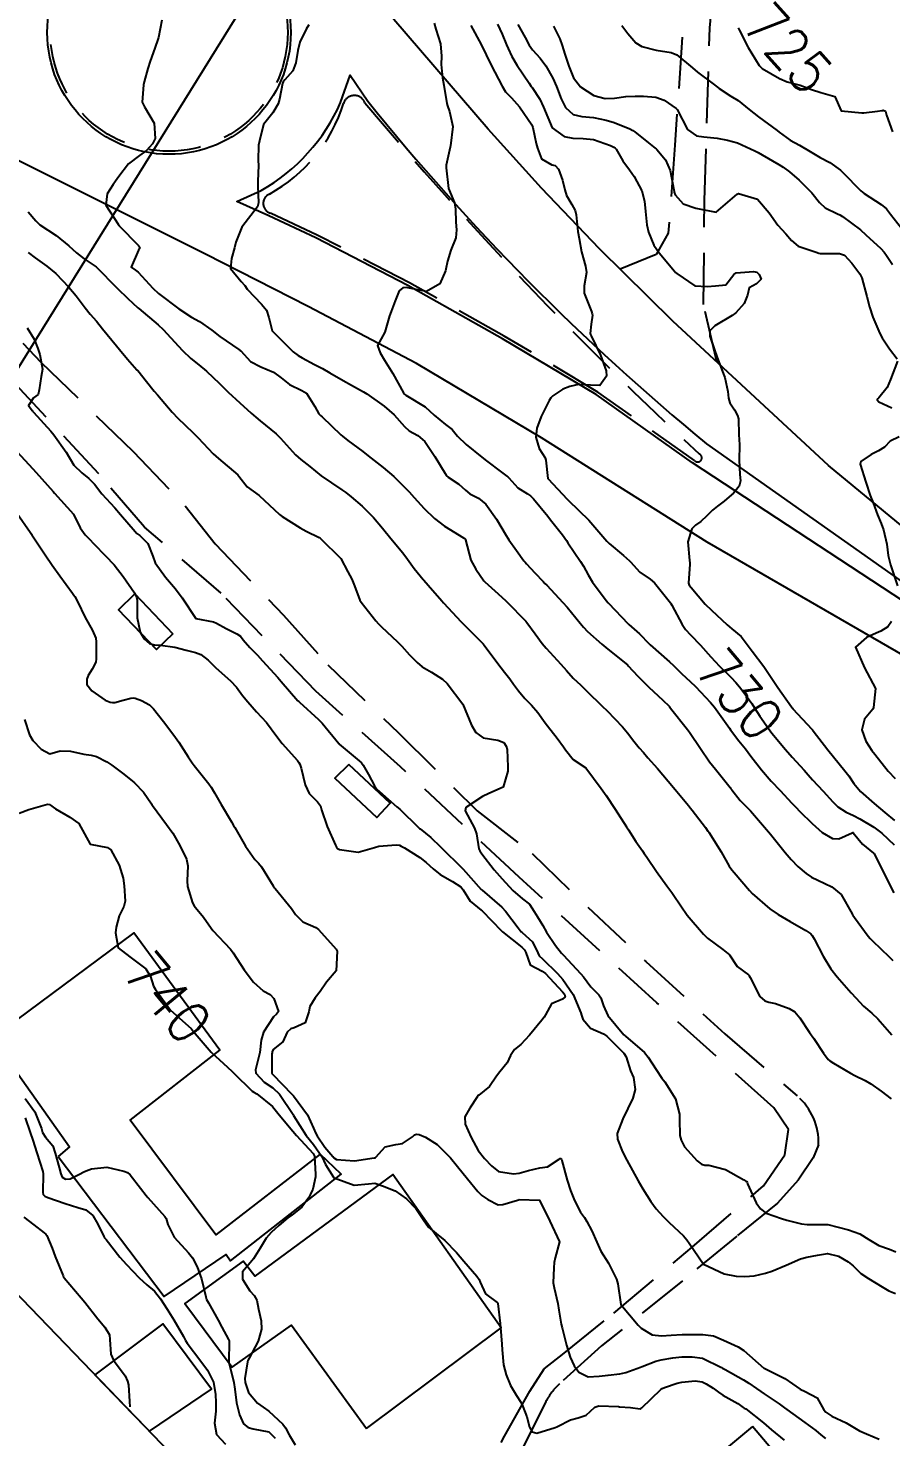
# Model space of a CAD drawing. Header units: metres. Extents: x 298520 to 308411, y 7433745 to 7450750.
# Drawn here: x 299034.4 to 299118.1, y 7449397.6 to 7449534.2 of the extents above; entities that cross this region are included whole.
import ezdxf
from ezdxf.enums import TextEntityAlignment as Align

# ---------------------------------------------------------------- set-up
doc = ezdxf.new("R2010")
doc.units = ezdxf.units.M
doc.header["$LTSCALE"] = 10
doc.linetypes.add('CONTINUO', pattern=[0])
doc.linetypes.add('DASHED', pattern=[0.75, 0.5, -0.25])
for name, color, linetype in [('Area', 45, 'Continuous'), ('Canteiro', 45, 'DASHED'), ('Cotas', 45, 'Continuous'), ('Curvas de Nivel 1m', 11, 'Continuous'), ('Curvas de Nivel 5m', 15, 'Continuous'), ('Edificações', 30, 'Continuous'), ('TEXTO', 45, 'Continuous'), ('Vias Primárias', 230, 'Continuous'), ('Vias Secundárias', 230, 'DASHED')]:
    doc.layers.add(name, color=color, linetype=linetype)
doc.styles.add('Style-STANDARD', font='STANDARD.shx')

msp = doc.modelspace()

# ---------------------------------------------------------------- linework, layer by layer
at = {"layer": 'Area'}
msp.add_polyline3d([(299054.96, 7449388.99, 742), (299024.43, 7449420.67, 748.3)], dxfattribs=at)
at = {"layer": 'Canteiro'}
msp.add_lwpolyline([(299099.02, 7449492.29), (299089.63, 7449498.93), (299080.55, 7449504.36), (299071.36, 7449509.53), (299062.41, 7449514.15), (299057.85, 7449516.28, -0.69557), (299057.78, 7449518.13, 0.194812), (299064.97, 7449526.91, -0.707116), (299067.05, 7449526.98, 0.032096), (299099.49, 7449492.91, -1.256364), (299099.02, 7449492.29, -1.790887)], format="xyb", dxfattribs=at)
msp.add_circle((299048.04, 7449533.79), 11.51, dxfattribs=at)
at = {"layer": 'Curvas de Nivel 1m', "flags": 128}
for points, elevation in [([(299047.34, 7449535), (299047.01, 7449533.31), (299046.92, 7449533), (299046.5, 7449531.81), (299046.2, 7449531.01), (299045.98, 7449530.31), (299045.63, 7449529.02), (299045.57, 7449528.71), (299045.42, 7449527.02), (299045.67, 7449526.59), (299046.59, 7449525.01), (299046.7, 7449523.51), (299046.45, 7449523.01), (299045.85, 7449522.34), (299045.18, 7449521.86), (299044.11, 7449521.04), (299043.16, 7449519.82), (299042.85, 7449519.36), (299042.63, 7449519.06), (299042.05, 7449518.15), (299041.91, 7449517.06), (299043.1, 7449515.19), (299043.16, 7449515.1), (299043.2, 7449515.05), (299045.07, 7449513.13), (299045.16, 7449513.02), (299045.2, 7449512.89), (299045.07, 7449512.68), (299044.38, 7449511.03), (299044.78, 7449510.75), (299045.05, 7449510.56), (299046.46, 7449509.01), (299047.03, 7449508.49), (299049, 7449506.98), (299050.23, 7449506.2), (299050.99, 7449505.77), (299052.19, 7449504.94), (299052.97, 7449504.31), (299054.81, 7449503.05), (299054.95, 7449502.96), (299055.01, 7449502.91), (299055.95, 7449501.9), (299056.94, 7449501.38), (299058.17, 7449500.87), (299058.93, 7449500.3), (299059.72, 7449499.65), (299060.92, 7449499.08), (299061.37, 7449498.83), (299062.17, 7449497.54), (299062.58, 7449496.81), (299062.73, 7449496.66), (299062.88, 7449496.53), (299064.7, 7449494.79), (299064.86, 7449494.65), (299065.4, 7449494.24), (299066.84, 7449493.16), (299067.37, 7449492.75), (299068.82, 7449491.61), (299069.84, 7449490.73), (299070.8, 7449489.81), (299071.34, 7449489.25), (299071.82, 7449488.7), (299072.78, 7449487.65), (299073.79, 7449486.68), (299074.76, 7449485.92), (299076.61, 7449484.79), (299076.74, 7449484.71), (299076.77, 7449484.68), (299076.79, 7449484.65), (299076.8, 7449484.59), (299077.33, 7449482.64), (299077.81, 7449481.74), (299078.59, 7449480.62), (299078.64, 7449480.57), (299078.69, 7449480.51), (299079.64, 7449479.66), (299080.67, 7449478.71), (299080.73, 7449478.66), (299080.8, 7449478.6), (299082.64, 7449476.7), (299082.75, 7449476.57), (299083.55, 7449475.47), (299084.22, 7449474.55), (299084.62, 7449474.1), (299086.06, 7449472.54), (299086.59, 7449471.93), (299087.25, 7449471.19), (299087.98, 7449470.51), (299088.28, 7449470.22), (299088.57, 7449469.92), (299090.06, 7449468.48), (299090.55, 7449468), (299092.03, 7449466.46), (299092.52, 7449465.89), (299093.14, 7449465.08), (299093.66, 7449464.44), (299094.05, 7449463.99), (299094.49, 7449463.47), (299095.41, 7449462.42), (299096.46, 7449461.19), (299097.13, 7449460.4), (299098.44, 7449458.84), (299098.63, 7449458.59), (299098.78, 7449458.38), (299100.07, 7449456.7), (299100.32, 7449456.36), (299100.35, 7449456.31), (299100.4, 7449456.24), (299101.6, 7449454.35), (299102.37, 7449452.95), (299102.62, 7449452.59), (299102.85, 7449452.33), (299104.34, 7449450.6), (299104.62, 7449450.31), (299106.32, 7449448.83), (299107.12, 7449448.28), (299108.3, 7449447.59), (299109.82, 7449446.71), (299110.29, 7449446.4), (299110.43, 7449446.24), (299110.62, 7449445.9), (299111.49, 7449444.23), (299112.25, 7449443), (299112.86, 7449442.21), (299114.22, 7449440.66), (299114.65, 7449440.19), (299115.41, 7449439.39), (299116.2, 7449438.69), (299116.79, 7449438.16), (299118.17, 7449436.61)], 733), ([(299061.61, 7449534.54), (299061.33, 7449534.12), (299060.74, 7449532.84), (299060.52, 7449532.06), (299060.33, 7449530.84), (299060.06, 7449530.07), (299059.27, 7449529.21), (299059.11, 7449529.02), (299059.05, 7449528.86), (299058.77, 7449527.34), (299058.62, 7449526.87), (299058.11, 7449525.99), (299057.22, 7449524.88), (299056.81, 7449523.27), (299056.71, 7449522.88), (299056.69, 7449521.37), (299056.71, 7449520.88), (299056.66, 7449519.38), (299056.65, 7449518.88), (299056.73, 7449517.28), (299056.61, 7449516.89), (299055.1, 7449514.91), (299054.53, 7449513.47), (299054.39, 7449512.92), (299054.1, 7449511.89), (299053.99, 7449510.92), (299055.04, 7449509.66), (299055.39, 7449509.25), (299055.63, 7449508.9), (299057.01, 7449507.44), (299057.5, 7449506.88), (299057.72, 7449506.15), (299058.05, 7449504.87), (299058.97, 7449503.91), (299060.08, 7449502.84), (299060.58, 7449502.46), (299060.95, 7449502.24), (299062.15, 7449501.61), (299062.94, 7449501.2), (299063.64, 7449500.8), (299064.93, 7449500.06), (299065.74, 7449499.6), (299066.91, 7449498.96), (299067.24, 7449498.76), (299068.9, 7449497.57), (299069.88, 7449496.73), (299070.87, 7449495.57), (299071.33, 7449495.17), (299072.17, 7449494.7), (299072.85, 7449494.13), (299073.83, 7449492.68), (299074.82, 7449491.02), (299074.95, 7449490.81), (299075.12, 7449490.67), (299076.15, 7449489.99), (299076.8, 7449489.42), (299077.23, 7449489.07), (299078.06, 7449488.63), (299078.78, 7449488.05), (299079.81, 7449486.61), (299080.75, 7449485.01), (299080.9, 7449484.76), (299081.01, 7449484.6), (299081.75, 7449483.56), (299082.47, 7449482.57), (299082.58, 7449482.44), (299082.71, 7449482.28), (299083.52, 7449481.38), (299084.32, 7449480.55), (299084.51, 7449480.37), (299084.69, 7449480.19), (299086.25, 7449478.53), (299086.67, 7449478.06), (299087.92, 7449476.51), (299088.25, 7449476.12), (299088.64, 7449475.72), (299090.03, 7449474.49), (299090.62, 7449473.99), (299092.52, 7449472.46), (299092.59, 7449472.39), (299093.5, 7449471.37), (299094.45, 7449470.43), (299094.51, 7449470.37), (299094.57, 7449470.31), (299095.93, 7449469.04), (299096.55, 7449468.46), (299096.58, 7449468.43), (299096.59, 7449468.41), (299096.83, 7449468.12), (299098.21, 7449466.38), (299098.34, 7449466.2), (299098.52, 7449465.96), (299099.59, 7449464.37), (299100.48, 7449463.08), (299101.04, 7449462.35), (299102.46, 7449460.57), (299102.55, 7449460.44), (299102.63, 7449460.34), (299103.44, 7449459.32), (299104.43, 7449458.31), (299106.2, 7449456.29), (299106.4, 7449456.04), (299107.8, 7449454.28), (299108.38, 7449453.6), (299109.04, 7449452.93), (299109.83, 7449452.25), (299110.36, 7449451.9), (299110.99, 7449451.6), (299112.34, 7449450.96), (299113.23, 7449450.21), (299114.31, 7449448.34), (299114.35, 7449448.24), (299114.37, 7449448.2), (299114.54, 7449447.96), (299115.85, 7449446.18), (299116.05, 7449445.94), (299116.28, 7449445.7), (299117.9, 7449444.15), (299118.26, 7449443.81)], 732), ([(299073.76, 7449534.69), (299073.91, 7449534.1), (299074.37, 7449532.68), (299074.47, 7449531.51), (299074.44, 7449530.68), (299074.57, 7449529.38), (299074.71, 7449528.68), (299075, 7449526.92), (299075.05, 7449526.67), (299075.24, 7449526.14), (299075.56, 7449524.66), (299075.33, 7449522.81), (299075.3, 7449522.67), (299075.19, 7449522.09), (299074.92, 7449520.92), (299074.91, 7449520.67), (299075.14, 7449518.67), (299075.74, 7449517.28), (299075.83, 7449516.66), (299075.85, 7449515.4), (299075.92, 7449514.66), (299075.86, 7449513.89), (299075.38, 7449512.67), (299075.06, 7449511.63), (299074.89, 7449510.83), (299074.86, 7449510.67), (299074.31, 7449509.41), (299073.02, 7449508.69), (299071.03, 7449509.05), (299070.72, 7449509.04), (299070.35, 7449508.73), (299069.99, 7449507.76), (299069.59, 7449506.73), (299069.42, 7449506.32), (299068.98, 7449504.74), (299068.26, 7449503.45), (299068.52, 7449502.74), (299068.95, 7449502.02), (299069.74, 7449500.73), (299070.78, 7449498.85), (299070.88, 7449498.72), (299070.91, 7449498.69), (299071, 7449498.64), (299072.89, 7449497.48), (299073.77, 7449496.68), (299074.87, 7449495.78), (299075.49, 7449495.28), (299076.01, 7449494.65), (299076.85, 7449493.84), (299078.39, 7449492.62), (299078.83, 7449492.27), (299080.28, 7449491.15), (299080.81, 7449490.76), (299080.9, 7449490.69), (299080.99, 7449490.6), (299081.87, 7449489.65), (299082.8, 7449489.05), (299083.09, 7449488.86), (299083.38, 7449488.56), (299084.77, 7449486.88), (299085.04, 7449486.55), (299086.2, 7449485.08), (299086.59, 7449484.53), (299086.74, 7449484.31), (299087.94, 7449482.51), (299088.25, 7449482.05), (299088.7, 7449481.21), (299089.12, 7449480.5), (299090.45, 7449478.71), (299090.63, 7449478.48), (299090.67, 7449478.44), (299092.57, 7449476.46), (299092.64, 7449476.39), (299093.67, 7449475.48), (299094.62, 7449474.51), (299094.71, 7449474.43), (299096.6, 7449472.78), (299096.99, 7449472.4), (299097.78, 7449471.59), (299098.58, 7449470.86), (299099.1, 7449470.37), (299100.56, 7449468.83), (299100.94, 7449468.36), (299102.09, 7449466.78), (299102.4, 7449466.34), (299102.52, 7449466.16), (299103.3, 7449465.11), (299103.96, 7449464.32), (299104.49, 7449463.63), (299105.52, 7449462.3), (299106.46, 7449461.21), (299107.32, 7449460.28), (299108.44, 7449459.07), (299108.83, 7449458.66), (299109.22, 7449458.26), (299110.42, 7449457.09), (299111.39, 7449456.23), (299112.4, 7449455.65), (299113.01, 7449455.6), (299114.32, 7449456.2), (299114.38, 7449456.22), (299114.4, 7449456.22), (299114.42, 7449456.2), (299115.3, 7449455.09), (299116.38, 7449454.22), (299116.43, 7449454.17), (299116.51, 7449454.04), (299117.45, 7449452.16), (299118.34, 7449450.36)], 731), ([(299079.9, 7449534.61), (299080.35, 7449533.63), (299080.79, 7449532.6), (299080.95, 7449532.24), (299081.3, 7449531.46), (299081.8, 7449530.58), (299082.97, 7449528.87), (299083.18, 7449528.57), (299083.26, 7449528.46), (299084.01, 7449527.32), (299084.38, 7449526.56), (299085.21, 7449524.55), (299086.38, 7449523.71), (299087.2, 7449523.56), (299088.2, 7449523.52), (299089.2, 7449523.4), (299090.85, 7449522.83), (299091.19, 7449522.66), (299091.31, 7449522.59), (299091.41, 7449522.48), (299092.07, 7449521.35), (299092.71, 7449520.46), (299093.16, 7449519.84), (299093.9, 7449518.44), (299094.15, 7449517.42), (299094.25, 7449516.44), (299094.39, 7449515.15), (299094.54, 7449514.44), (299095.08, 7449513.16), (299095.57, 7449512.43), (299097.06, 7449510.65), (299097.17, 7449510.52), (299097.29, 7449510.41), (299099.04, 7449509.21), (299100.25, 7449509.15), (299101.04, 7449509.22), (299102.06, 7449509.32), (299102.84, 7449510.33), (299103.05, 7449510.5), (299104.75, 7449510.62), (299105.06, 7449510.54), (299105.27, 7449510.31), (299105.47, 7449509.88), (299105.04, 7449509.41), (299104.33, 7449509.02), (299104.15, 7449508.32), (299103.82, 7449507.52), (299103.01, 7449506.6), (299102.67, 7449506.34), (299100.99, 7449505.34), (299100.49, 7449504.86), (299100.51, 7449504.36), (299100.96, 7449503.03), (299101.19, 7449502.36), (299101.68, 7449501.09), (299101.97, 7449500.34), (299102.26, 7449498.99), (299102.31, 7449498.34), (299102.44, 7449497.87), (299102.89, 7449497.2), (299103.2, 7449496.65), (299103.28, 7449496.33), (299103.31, 7449494.77), (299103.34, 7449494.33), (299103.38, 7449493.81), (299103.34, 7449492.33), (299103.4, 7449490.92), (299103.46, 7449490.33), (299103.33, 7449489.8), (299102.79, 7449489.13), (299102.38, 7449488.75), (299101.89, 7449488.35), (299101.26, 7449487.87), (299100.77, 7449487.48), (299100.21, 7449486.92), (299099.64, 7449486.37), (299099.12, 7449486.02), (299098.76, 7449485.65), (299098.36, 7449484.39), (299098.52, 7449482.58), (299098.57, 7449482.38), (299098.57, 7449482.24), (299098.44, 7449480.38), (299098.51, 7449480.2), (299098.69, 7449479.96), (299100.05, 7449478.37), (299100.66, 7449477.77), (299102.19, 7449476.34), (299102.64, 7449475.98), (299103.54, 7449475.23), (299104.23, 7449474.32), (299104.62, 7449473.8), (299105.75, 7449472.3), (299106.58, 7449471.06), (299107.11, 7449470.28), (299108.43, 7449468.4), (299108.52, 7449468.27), (299108.55, 7449468.22), (299110.38, 7449466.24), (299110.45, 7449466.16), (299110.52, 7449466.07), (299111.94, 7449464.23), (299112.49, 7449463.54), (299113.6, 7449462.2), (299113.98, 7449461.71), (299114.46, 7449460.98), (299115.12, 7449460.18), (299116.44, 7449459.03), (299117.49, 7449458.16), (299118.42, 7449457.38)], 729), ([(299081.89, 7449534.58), (299082.58, 7449533.32), (299082.98, 7449532.57), (299083.31, 7449532.11), (299084.04, 7449531.3), (299084.59, 7449530.56), (299085.28, 7449529.36), (299085.63, 7449528.54), (299086.07, 7449527.36), (299086.5, 7449526.53), (299087.23, 7449525.85), (299088.08, 7449525.66), (299089.23, 7449525.55), (299090.43, 7449525.29), (299091.22, 7449525.05), (299092.73, 7449524.46), (299093.04, 7449524.28), (299093.21, 7449524.16), (299094.55, 7449523.08), (299095.19, 7449522.58), (299095.28, 7449522.51), (299095.36, 7449522.43), (299096.2, 7449521.44), (299096.65, 7449520.41), (299097.02, 7449518.53), (299097.03, 7449518.4), (299097.05, 7449518.31), (299097.14, 7449518.06), (299097.91, 7449517.18), (299099.13, 7449516.76), (299101.12, 7449516.36), (299103.14, 7449518.13), (299103.28, 7449518.19), (299105.14, 7449517.62), (299106.24, 7449516.3), (299107.11, 7449515.11), (299107.86, 7449514.28), (299108.43, 7449513.62), (299109.08, 7449513.06), (299110.83, 7449512.49), (299111.07, 7449512.4), (299111.21, 7449512.37), (299113.07, 7449512.35), (299113.55, 7449512.21), (299114.27, 7449511.41), (299115.05, 7449510.38), (299115.16, 7449510.19), (299115.24, 7449510), (299115.73, 7449508.18), (299115.99, 7449507.2), (299116.31, 7449506.18), (299116.98, 7449504.61), (299117.22, 7449504.17), (299117.94, 7449503.13), (299118.68, 7449502.14)], 728), ([(299085.33, 7449534.39), (299085.96, 7449533.18), (299086.18, 7449532.54), (299086.45, 7449531.68), (299086.83, 7449530.53), (299087.28, 7449529.4), (299087.96, 7449528.51), (299089.25, 7449527.69), (299090.35, 7449527.39), (299091.25, 7449527.41), (299092.36, 7449527.57), (299093.25, 7449527.63), (299094.07, 7449527.63), (299095.25, 7449527.53), (299096.06, 7449527.23), (299097.24, 7449526.43), (299097.27, 7449526.4), (299097.32, 7449526.32), (299098.32, 7449524.39), (299099.21, 7449523.78), (299099.92, 7449523.66), (299101.2, 7449523.53), (299102.22, 7449523.36), (299103.2, 7449523.09), (299104.88, 7449522.31), (299105.19, 7449522.14), (299105.57, 7449521.92), (299107.18, 7449521), (299107.62, 7449520.73), (299108.24, 7449520.27), (299109.16, 7449519.48), (299110.39, 7449518.25), (299111.13, 7449517.3), (299111.68, 7449516.78), (299112.87, 7449516.21), (299113.12, 7449516.11), (299113.37, 7449515.96), (299115.1, 7449514.65), (299115.64, 7449514.18), (299117.08, 7449512.84), (299117.4, 7449512.49), (299117.65, 7449512.16), (299118.21, 7449511.29)], 727), ([(299091.96, 7449534.47), (299092.55, 7449533.69), (299093.32, 7449532.79), (299093.9, 7449532.44), (299095.31, 7449532.09), (299096.75, 7449531.85), (299097.31, 7449531.62), (299098.81, 7449530.38), (299099.29, 7449529.96), (299100.81, 7449528.82), (299101.26, 7449528.48), (299101.42, 7449528.36), (299102.55, 7449527.63), (299103.25, 7449527.19), (299104.33, 7449526.32), (299105.23, 7449525.6), (299107.03, 7449524.29), (299107.21, 7449524.14), (299108.29, 7449523.36), (299109.2, 7449522.87), (299110.24, 7449522.25), (299111.19, 7449521.68), (299112.14, 7449521.19), (299113.18, 7449520.44), (299113.4, 7449520.21), (299115.15, 7449518.44), (299115.46, 7449518.19), (299117.13, 7449517.11), (299117.64, 7449516.68), (299118.03, 7449516.16), (299119.1, 7449514.82)], 726), ([(299034.36, 7449516.39), (299035.11, 7449515.54), (299035.5, 7449515.14), (299037.09, 7449514.11), (299038.33, 7449513.11), (299039.07, 7449512.44), (299039.82, 7449511.85), (299040.96, 7449511.07), (299041.01, 7449511.03), (299041.05, 7449510.99), (299042.95, 7449509.05), (299043.03, 7449508.98), (299044.05, 7449508), (299045, 7449507.1), (299045.1, 7449507.02), (299046.99, 7449505.43), (299047.46, 7449505), (299048.96, 7449503.39), (299049.34, 7449502.97), (299050.16, 7449502.18), (299050.94, 7449501.56), (299051.68, 7449500.94), (299052.92, 7449499.75), (299053.78, 7449498.92), (299054.9, 7449497.88), (299056, 7449496.89), (299056.47, 7449496.48), (299056.88, 7449496.14), (299058.44, 7449494.86), (299058.86, 7449494.44), (299060.3, 7449492.85), (299060.83, 7449492.4), (299061.69, 7449491.7), (299062.81, 7449490.81), (299064.8, 7449489.44), (299065.19, 7449489.18), (299065.71, 7449488.78), (299066.78, 7449487.86), (299067.89, 7449486.75), (299068.75, 7449485.74), (299069.57, 7449484.73), (299070.72, 7449483.34), (299071.18, 7449482.71), (299071.82, 7449481.82), (299072.69, 7449480.76), (299072.76, 7449480.69), (299073.19, 7449480.19), (299074.5, 7449478.67), (299074.67, 7449478.48), (299076.39, 7449476.65), (299076.64, 7449476.38), (299077.5, 7449475.5), (299078.41, 7449474.62), (299078.52, 7449474.52), (299078.62, 7449474.38), (299079.94, 7449472.61), (299080.58, 7449471.77), (299081.1, 7449471.11), (299081.46, 7449470.59), (299081.93, 7449469.95), (299082.56, 7449469.22), (299082.88, 7449468.9), (299083.21, 7449468.57), (299083.83, 7449467.85), (299084.53, 7449466.86), (299084.75, 7449466.55), (299085.69, 7449465.35), (299086.32, 7449464.53), (299086.5, 7449464.24), (299087.25, 7449463.28), (299088.48, 7449462.5), (299089.96, 7449460.48), (299090.45, 7449459.81), (299091.33, 7449458.47), (299092.41, 7449456.78), (299092.61, 7449456.46), (299093.31, 7449455.36), (299093.96, 7449454.44), (299094.13, 7449454.18), (299094.38, 7449453.81), (299095.33, 7449452.42), (299096.34, 7449451.04), (299096.81, 7449450.41), (299097.81, 7449448.9), (299098.17, 7449448.39), (299098.31, 7449448.21), (299099.87, 7449446.37), (299100.07, 7449446.15), (299100.28, 7449445.96), (299101.75, 7449444.87), (299102.26, 7449444.47), (299102.34, 7449444.41), (299102.4, 7449444.34), (299103.16, 7449443.23), (299104.24, 7449442.4), (299104.29, 7449442.36), (299104.32, 7449442.32), (299104.41, 7449442.15), (299105.36, 7449440.3), (299105.82, 7449439.9), (299106.21, 7449439.78), (299106.86, 7449439.63), (299108.2, 7449439.16), (299108.75, 7449438.82), (299109.23, 7449438.25), (299110.17, 7449436.83), (299110.59, 7449436.24), (299111.54, 7449434.83), (299111.99, 7449434.22), (299112.14, 7449434.08), (299112.51, 7449433.85), (299114.13, 7449432.88), (299114.58, 7449432.64), (299115.56, 7449432.18), (299116.12, 7449431.86), (299117.12, 7449431.14), (299118.1, 7449430.39)], 734), ([(299034.28, 7449505.15), (299034.97, 7449504.06), (299035.3, 7449503.14), (299035.51, 7449502.58), (299035.77, 7449501.13), (299035.64, 7449500.42), (299035.45, 7449499.13), (299035.36, 7449498.68), (299034.9, 7449498.35), (299034.42, 7449497.62), (299034.76, 7449497.14), (299034.81, 7449497.07), (299034.88, 7449496.97), (299036.56, 7449495.12), (299036.86, 7449494.77), (299038.05, 7449493.11), (299038.82, 7449491.85), (299039.57, 7449491.09), (299040.27, 7449490.54), (299040.8, 7449489.99), (299041.53, 7449489.06), (299042.77, 7449487.69), (299043.33, 7449487.04), (299044.75, 7449485.41), (299044.93, 7449485.21), (299045.2, 7449485.02), (299045.97, 7449484.25), (299046.47, 7449483), (299046.71, 7449482.35), (299047.71, 7449480.99), (299048.68, 7449479.83), (299049.33, 7449478.97), (299050.64, 7449476.96), (299052.35, 7449476.64), (299052.64, 7449476.53), (299053.57, 7449475.99), (299054.63, 7449475.47), (299054.97, 7449475.25), (299055.24, 7449474.9), (299055.89, 7449474.17), (299056.61, 7449473.42), (299057.11, 7449472.87), (299058.58, 7449471.26), (299058.93, 7449470.86), (299060.55, 7449468.99), (299060.63, 7449468.91), (299060.7, 7449468.84), (299062.53, 7449467.17), (299062.88, 7449466.81), (299064.5, 7449464.85), (299064.56, 7449464.79), (299066.49, 7449463.18), (299066.7, 7449462.98), (299066.86, 7449462.76), (299067.38, 7449461.84), (299067.97, 7449460.75), (299068.17, 7449460.46), (299068.45, 7449460.19), (299070.15, 7449458.72), (299070.43, 7449458.47), (299072.25, 7449456.69), (299072.33, 7449456.62), (299072.4, 7449456.58), (299073.45, 7449455.74), (299074.38, 7449454.83), (299074.53, 7449454.67), (299076.37, 7449452.86), (299076.47, 7449452.75), (299076.56, 7449452.65), (299078.33, 7449450.7), (299078.42, 7449450.62), (299080.32, 7449448.98), (299080.67, 7449448.6), (299081.9, 7449446.97), (299082.21, 7449446.58), (299082.28, 7449446.52), (299083.31, 7449445.6), (299083.82, 7449444.56), (299083.96, 7449444.26), (299084.26, 7449443.98), (299085.72, 7449442.54), (299086.23, 7449441.96), (299087.24, 7449440.52), (299087.99, 7449438.72), (299088.04, 7449438.51), (299088.19, 7449438.12), (299088.94, 7449437.25), (299090.18, 7449436.7), (299090.51, 7449436.48), (299092.15, 7449434.81), (299092.37, 7449434.46), (299092.8, 7449433.12), (299093.09, 7449432.45), (299093.25, 7449431.3), (299093.02, 7449430.45), (299092.07, 7449428.46), (299091.51, 7449427.02), (299091.54, 7449426.47), (299092.03, 7449425.25), (299092.46, 7449424.46), (299093.01, 7449423.45), (299093.56, 7449422.44), (299093.99, 7449421.68), (299094.79, 7449420.43), (299095.29, 7449419.74), (299095.96, 7449418.97), (299096.54, 7449418.4), (299097.94, 7449417.1), (299098.27, 7449416.72), (299098.51, 7449416.38), (299099.9, 7449414.36), (299101.89, 7449413.41), (299103.04, 7449413.18), (299103.89, 7449413.15), (299104.81, 7449413.23), (299105.89, 7449413.49), (299106.5, 7449413.69), (299107.9, 7449414.27), (299109.29, 7449414.87), (299109.91, 7449415.05), (299110.93, 7449415.22), (299111.92, 7449415.4), (299112.99, 7449415.14), (299113.91, 7449414.59), (299114.41, 7449414.19), (299115.15, 7449413.44), (299115.89, 7449412.96), (299117.23, 7449412.16), (299117.88, 7449411.78), (299118.51, 7449411.5)], 736), ([(299118.72, 7449501.91), (299118.04, 7449500.15), (299117.7, 7449499.37), (299116.91, 7449498.38), (299116.79, 7449498.28), (299116.73, 7449498.17), (299116.9, 7449497.97), (299118.14, 7449497.4)], 728), ([(299118.87, 7449494.59), (299118, 7449494.15), (299117.44, 7449493.58), (299116.85, 7449493.24), (299116.16, 7449492.86), (299115.16, 7449492.19), (299115.08, 7449491.94), (299115.63, 7449490.18), (299116.06, 7449488.91), (299116.33, 7449488.17), (299116.77, 7449487.01), (299117.12, 7449486.17), (299117.34, 7449485.58), (299117.67, 7449484.16), (299117.81, 7449483.07), (299118.03, 7449482.16), (299118.69, 7449480.15)], 728), ([(299033.27, 7449493.16), (299034.82, 7449491.49), (299035.14, 7449491.14), (299036.79, 7449489.28), (299036.94, 7449489.12), (299038.76, 7449487.1), (299039.43, 7449485.77), (299039.92, 7449485.08), (299040.31, 7449484.65), (299040.73, 7449484.21), (299041.88, 7449483.06), (299042.71, 7449482.16), (299043.59, 7449481.04), (299044.68, 7449479.46), (299044.82, 7449479.18), (299044.88, 7449479.03), (299044.94, 7449478.75), (299044.96, 7449477.03), (299045.25, 7449475.64), (299045.64, 7449475.01), (299046.16, 7449474.55), (299046.62, 7449474.41), (299047.22, 7449474.39), (299048.61, 7449474.18), (299049.7, 7449473.89), (299050.61, 7449473.67), (299051.14, 7449473.49), (299051.83, 7449472.94), (299052.59, 7449472.19), (299053.99, 7449470.92), (299054.57, 7449470.3), (299055.17, 7449469.51), (299055.67, 7449468.89), (299056.54, 7449467.93), (299057.48, 7449466.87), (299058.51, 7449465.52), (299059.03, 7449464.85), (299060.49, 7449463.19), (299060.64, 7449462.99), (299060.73, 7449462.84), (299060.87, 7449462.45), (299061.24, 7449460.83), (299061.63, 7449460), (299062.44, 7449459.19), (299062.72, 7449458.81), (299062.84, 7449458.4), (299063.37, 7449456.8), (299064.18, 7449455), (299064.28, 7449454.79), (299064.38, 7449454.67), (299064.59, 7449454.58), (299066.38, 7449454.32), (299067.96, 7449454.75), (299068.38, 7449454.88), (299070.08, 7449455.03), (299070.39, 7449454.98), (299070.56, 7449454.9), (299070.87, 7449454.72), (299072.37, 7449453.78), (299072.98, 7449453.3), (299073.65, 7449452.68), (299074.35, 7449452.14), (299075.54, 7449451.46), (299076.34, 7449450.94), (299076.58, 7449450.65), (299077.25, 7449449.56), (299078.31, 7449448.69), (299078.4, 7449448.62), (299080.29, 7449446.68), (299080.39, 7449446.6), (299082.27, 7449445.1), (299082.53, 7449444.84), (299082.64, 7449444.57), (299083.08, 7449443.39), (299084.25, 7449442.76), (299084.56, 7449442.55), (299086.22, 7449440.78), (299086.4, 7449440.53), (299086.46, 7449440.28), (299086.21, 7449440.07), (299085.13, 7449439.61), (299084.56, 7449438.55), (299084.44, 7449438.3), (299084.19, 7449438.03), (299083, 7449436.57), (299082.16, 7449435.67), (299081.55, 7449435.18), (299081.18, 7449434.59), (299080.85, 7449433.88), (299080.13, 7449433.02), (299079.82, 7449432.6), (299079.12, 7449431.6), (299078.09, 7449430.76), (299078.02, 7449430.71), (299077.96, 7449430.63), (299077.23, 7449429.49), (299076.73, 7449428.64), (299076.76, 7449427.95), (299077.35, 7449426.64), (299078.03, 7449425.37), (299078.63, 7449424.62), (299079.31, 7449423.91), (299080.01, 7449423.34), (299081.47, 7449423.12), (299082.01, 7449423.18), (299082.9, 7449423.45), (299084.01, 7449423.71), (299084.75, 7449423.81), (299085.87, 7449424.53), (299085.96, 7449424.6), (299086.02, 7449424.6), (299086.1, 7449424.53), (299086.14, 7449424.41), (299086.67, 7449422.52), (299087, 7449421.51), (299087.38, 7449420.52), (299087.96, 7449419.41), (299088.33, 7449418.87), (299088.56, 7449418.5), (299089.05, 7449417.6), (299089.54, 7449416.49), (299089.92, 7449415.63), (299090.66, 7449414.47), (299091.45, 7449412.9), (299091.58, 7449412.46), (299091.86, 7449410.46), (299093.54, 7449408.44), (299093.83, 7449408.16), (299094.92, 7449407.52), (299095.82, 7449407.41), (299096.74, 7449407.49), (299097.82, 7449407.55), (299098.98, 7449407.53), (299099.82, 7449407.55), (299100.87, 7449407.41), (299101.82, 7449406.98), (299103.25, 7449406.33), (299103.81, 7449405.99), (299105.75, 7449404.29), (299105.77, 7449404.28), (299105.84, 7449404.23), (299107.77, 7449403.28), (299109.27, 7449402.25), (299109.76, 7449402), (299110.91, 7449401.39), (299111.55, 7449400.22), (299111.74, 7449400), (299112.33, 7449399.62), (299113.72, 7449398.96), (299115.02, 7449398.19), (299115.71, 7449397.9), (299116.94, 7449397.39)], 737), ([(299033.3, 7449487.16), (299034.56, 7449485.34), (299034.69, 7449485.15), (299034.74, 7449485.07), (299035.52, 7449483.93), (299036.03, 7449483.13), (299036.71, 7449482.13), (299037.46, 7449481.11), (299038.68, 7449479.42), (299038.81, 7449479.23), (299038.9, 7449479.1), (299039.15, 7449478.61), (299039.9, 7449477.08), (299040.16, 7449476.6), (299040.63, 7449475.82), (299040.94, 7449475.07), (299040.97, 7449474.71), (299040.98, 7449473.07), (299040.95, 7449472.72), (299040.59, 7449472.07), (299040.2, 7449471.45), (299040.06, 7449471.08), (299040.07, 7449470.58), (299040.56, 7449469.97), (299041.85, 7449469.06), (299042.33, 7449468.84), (299042.55, 7449468.81), (299042.78, 7449468.82), (299043.58, 7449469.04), (299044.33, 7449469.25), (299044.56, 7449469.27), (299044.77, 7449469.24), (299045.36, 7449469.02), (299046.13, 7449468.59), (299046.55, 7449468.22), (299047.52, 7449466.99), (299048.51, 7449465.67), (299049, 7449464.98), (299049.91, 7449463.55), (299050.3, 7449462.96), (299050.48, 7449462.71), (299051.89, 7449460.94), (299052.12, 7449460.61), (299052.44, 7449460.06), (299053.11, 7449458.92), (299054.09, 7449457.24), (299054.29, 7449456.91), (299054.41, 7449456.71), (299055.45, 7449454.9), (299056.37, 7449453.61), (299056.72, 7449453.24), (299057.02, 7449452.88), (299058.15, 7449451.04), (299058.27, 7449450.86), (299058.3, 7449450.82), (299058.33, 7449450.78), (299059.91, 7449448.84), (299060.31, 7449448.27), (299061.03, 7449447.56), (299062.29, 7449446.99), (299062.55, 7449446.81), (299064.26, 7449444.89), (299064.33, 7449444.79), (299064.34, 7449444.71), (299064.24, 7449442.79), (299063.3, 7449441.72), (299062.69, 7449440.81), (299062.21, 7449440.17), (299061.69, 7449439.33), (299061.59, 7449438.83), (299061.25, 7449437.76), (299060.18, 7449437.29), (299059.84, 7449437.18), (299059.5, 7449436.85), (299059.08, 7449435.93), (299058.15, 7449435.18), (299058.05, 7449434.95), (299058.04, 7449434.86), (299058.02, 7449434.74), (299058.02, 7449432.86), (299058.06, 7449432.8), (299058.12, 7449432.74), (299059.96, 7449430.84), (299060.1, 7449430.69), (299061.47, 7449428.83), (299062.06, 7449427.55), (299062.27, 7449427.03), (299062.42, 7449426.81), (299063.15, 7449425.69), (299063.92, 7449424.79), (299063.96, 7449424.73), (299064.02, 7449424.66), (299064.3, 7449424.5), (299066.02, 7449424.38), (299067.94, 7449424.66), (299068.02, 7449424.68), (299068.06, 7449424.7), (299068.1, 7449424.74), (299069.02, 7449425.75), (299070.04, 7449425.97), (299070.7, 7449426.06), (299071.65, 7449426.7), (299071.84, 7449426.91), (299072.06, 7449426.98), (299072.29, 7449426.93), (299072.93, 7449426.69), (299074.04, 7449425.97), (299075.33, 7449424.66), (299076.01, 7449423.83), (299076.98, 7449422.64), (299077.99, 7449421.39), (299078.38, 7449421.02), (299078.97, 7449420.62), (299079.98, 7449420.12), (299080.43, 7449420.15), (299081.84, 7449420.58), (299081.96, 7449420.6), (299081.98, 7449420.61), (299082.02, 7449420.62), (299083.97, 7449420.55), (299084.99, 7449418.54), (299085.93, 7449416.53), (299085.49, 7449414.96), (299085.41, 7449414.53), (299085.36, 7449414), (299085.3, 7449412.54), (299085.39, 7449412.05), (299085.75, 7449410.53), (299085.85, 7449409.89), (299086.09, 7449408.53), (299086.18, 7449408.18), (299086.6, 7449406.52), (299086.96, 7449405.35), (299087.35, 7449404.51), (299087.78, 7449403.89), (299088.7, 7449403.42), (299089.77, 7449403.49), (299090.65, 7449403.6), (299091.78, 7449403.72), (299092.36, 7449403.87), (299093.78, 7449404.37), (299093.93, 7449404.44), (299095.26, 7449404.95), (299095.79, 7449405.08), (299096.9, 7449405.29), (299097.8, 7449405.36), (299098.79, 7449405.39), (299099.8, 7449405.25), (299101.64, 7449404.34), (299101.72, 7449404.28), (299101.78, 7449404.25), (299101.98, 7449404.14), (299103.77, 7449403.15), (299104.29, 7449402.83), (299105.04, 7449402.3), (299105.46, 7449402), (299105.76, 7449401.8), (299107.21, 7449400.81), (299107.74, 7449400.43), (299107.97, 7449400.27), (299109.72, 7449399.02), (299110.77, 7449398.23), (299111.28, 7449397.8), (299111.71, 7449397.46)], 738), ([(299118.11, 7449476.69), (299117.77, 7449476.16), (299117.08, 7449475.73), (299116.64, 7449475.56), (299115.69, 7449475.12), (299114.62, 7449474.19), (299115.51, 7449472.18), (299116.57, 7449470.17), (299116.39, 7449468.33), (299116.3, 7449468.17), (299115.5, 7449467.21), (299115.23, 7449466.18), (299115.62, 7449465.07), (299116.21, 7449464.17), (299116.5, 7449463.8), (299117.81, 7449462.16), (299118.47, 7449461.44)], 728), ([(299034.03, 7449467.16), (299034.51, 7449465.7), (299034.83, 7449465.15), (299035.65, 7449464.29), (299036.49, 7449463.86), (299037.47, 7449464.14), (299038.49, 7449464.11), (299039.76, 7449463.82), (299040.49, 7449463.73), (299041.01, 7449463.59), (299042, 7449463.06), (299042.48, 7449462.76), (299043.54, 7449461.97), (299044.46, 7449461.23), (299044.7, 7449461.03), (299045.57, 7449460.14), (299046.33, 7449459), (299046.37, 7449458.94), (299046.43, 7449458.85), (299047.8, 7449456.99), (299048.4, 7449456.14), (299049.1, 7449454.97), (299049.72, 7449453.62), (299049.85, 7449452.97), (299049.79, 7449451.52), (299049.83, 7449450.97), (299050.32, 7449449.41), (299050.47, 7449449.11), (299050.61, 7449448.96), (299051.38, 7449448.02), (299052.14, 7449446.93), (299052.29, 7449446.73), (299053.99, 7449444.91), (299054.26, 7449444.56), (299055.33, 7449442.9), (299056.22, 7449441.69), (299057.16, 7449440.88), (299057.84, 7449440.5), (299058.21, 7449440.13), (299058.67, 7449438.86), (299058.46, 7449438.59), (299058.19, 7449438.35), (299057.19, 7449436.87), (299056.97, 7449436.07), (299056.84, 7449434.88), (299056.44, 7449433.2), (299056.46, 7449432.88), (299057.27, 7449432.02), (299058.11, 7449431.46), (299058.76, 7449430.85), (299060.07, 7449428.88), (299060.1, 7449428.84), (299060.13, 7449428.78), (299061.33, 7449426.83), (299062.04, 7449425.96), (299062.86, 7449424.81), (299063.22, 7449424.01), (299063.98, 7449422.79), (299063.99, 7449422.77), (299064, 7449422.76), (299064.06, 7449422.73), (299066, 7449422.03), (299067.4, 7449422.15), (299068, 7449422.22), (299068.76, 7449421.97), (299069.99, 7449421.48), (299071.08, 7449420.71), (299071.97, 7449419.77), (299072.69, 7449418.69), (299073.21, 7449417.94), (299073.94, 7449417.34), (299074.81, 7449416.66), (299075.92, 7449415.5), (299076.65, 7449414.64), (299077.89, 7449413.2), (299078.13, 7449412.87), (299078.22, 7449412.62), (299078.74, 7449411.48), (299079.86, 7449410.65), (299079.91, 7449410.6), (299079.93, 7449410.54), (299080.17, 7449408.6), (299080.2, 7449408.23), (299080.33, 7449406.59), (299080.36, 7449406.04), (299080.49, 7449404.59), (299080.74, 7449403.62), (299081.16, 7449402.59), (299081.75, 7449401.62), (299082.16, 7449400.99), (299082.35, 7449400.57), (299082.74, 7449399.56), (299083.01, 7449398.57), (299083.26, 7449398.11), (299083.71, 7449397.96), (299085.49, 7449398.53), (299085.66, 7449398.58), (299085.71, 7449398.61), (299086.99, 7449399.25), (299087.73, 7449399.47), (299088.5, 7449399.73), (299089.35, 7449400.49), (299089.74, 7449400.63), (299091.65, 7449400.55), (299091.74, 7449400.54), (299092.79, 7449400.45), (299093.74, 7449400.34), (299093.82, 7449400.36), (299093.9, 7449400.44), (299095.76, 7449402.22), (299095.87, 7449402.3), (299096.11, 7449402.41), (299097.34, 7449402.82), (299097.77, 7449402.93), (299099.09, 7449403.06), (299099.77, 7449402.94), (299100.16, 7449402.76), (299100.83, 7449402.35), (299101.35, 7449401.94), (299101.76, 7449401.66), (299103.23, 7449400.84), (299103.74, 7449400.46), (299103.83, 7449400.41), (299103.98, 7449400.32), (299105.72, 7449398.96), (299106.47, 7449398.28), (299107.7, 7449397.3)], 739), ([(299034.09, 7449430.41), (299035.03, 7449429.14), (299035.66, 7449427.53), (299035.78, 7449427.13), (299036.05, 7449426.68), (299036.76, 7449425.84), (299037.01, 7449425.12), (299037.38, 7449423.74), (299037.56, 7449423.11), (299037.68, 7449422.79), (299038, 7449422.6), (299038.44, 7449422.65), (299039.34, 7449423.09), (299039.77, 7449423.32), (299040.01, 7449423.41), (299040.53, 7449423.59), (299042.01, 7449423.77), (299043.67, 7449423.37), (299044.01, 7449423.24), (299044.26, 7449423.03), (299045.26, 7449421.74), (299045.82, 7449421.01), (299045.98, 7449420.81), (299047.62, 7449418.98), (299047.75, 7449418.78), (299047.94, 7449418.19), (299048.55, 7449416.97), (299049.92, 7449415.46), (299050.31, 7449414.96), (299050.76, 7449414.09), (299051.2, 7449412.95), (299051.62, 7449411.19), (299051.69, 7449410.94), (299051.86, 7449410.6), (299052.81, 7449408.93), (299053.17, 7449408.26), (299053.81, 7449407.05), (299053.86, 7449406.91), (299053.86, 7449406.86), (299053.83, 7449404.91), (299053.83, 7449404.87), (299054.32, 7449402.9), (299054.43, 7449402.23), (299054.58, 7449400.9), (299054.88, 7449399.75), (299055.27, 7449398.89), (299055.71, 7449398.52), (299056.21, 7449398.38), (299057.71, 7449398.09), (299058.34, 7449397.5)], 741), ([(299034.07, 7449428.56), (299034.56, 7449427.14), (299034.82, 7449426.37), (299035.21, 7449425.14), (299035.79, 7449423.35), (299035.83, 7449423.13), (299035.8, 7449421.32), (299035.83, 7449421.13), (299035.98, 7449420.95), (299036.28, 7449420.83), (299037.97, 7449420.24), (299039.18, 7449419.87), (299039.96, 7449419.64), (299040.64, 7449419.07), (299041.13, 7449418.25), (299041.71, 7449417.05), (299041.79, 7449416.91), (299041.93, 7449416.74), (299043.28, 7449415.04), (299043.9, 7449414.33), (299045.13, 7449413.02), (299045.88, 7449412.36), (299046.62, 7449411.75), (299047.21, 7449410.99), (299047.85, 7449410.01), (299048.51, 7449408.97), (299049.43, 7449407.35), (299049.64, 7449406.96), (299049.81, 7449406.69), (299051.14, 7449404.95), (299051.78, 7449404.07), (299052.34, 7449402.93), (299052.55, 7449401.73), (299052.58, 7449400.93), (299052.57, 7449400.09), (299052.45, 7449398.93), (299052.63, 7449397.85), (299053.52, 7449396.91)], 742), ([(299033.95, 7449418.92), (299034.92, 7449418.16), (299035.94, 7449417.39), (299036.08, 7449417.28), (299036.2, 7449417.13), (299036.72, 7449415.91), (299037.01, 7449415.11), (299037.76, 7449413.22), (299037.81, 7449413.1), (299037.85, 7449413.07), (299037.88, 7449413.03), (299039.52, 7449411.08), (299039.86, 7449410.67), (299041.15, 7449409.07), (299041.82, 7449408.24), (299042.27, 7449407.51), (299042.31, 7449407.05), (299042.38, 7449405.63), (299042.64, 7449405.05), (299043.77, 7449403.54), (299044.02, 7449403.03), (299044.11, 7449402.67), (299044.19, 7449401.03), (299044.23, 7449400.53)], 743)]:
    msp.add_lwpolyline(points, dxfattribs=dict(at, elevation=elevation))
at = {"layer": 'Curvas de Nivel 5m', "flags": 128}
for points, elevation in [([(299077.33, 7449534.47), (299078.33, 7449532.63), (299079.29, 7449530.62), (299080.34, 7449528.6), (299080.69, 7449528.03), (299081.25, 7449527.46), (299082.03, 7449526.58), (299083.22, 7449524.83), (299083.32, 7449524.57), (299083.67, 7449523.04), (299083.77, 7449522.56), (299084.17, 7449521.55), (299085.18, 7449520.97), (299085.51, 7449520.88), (299085.83, 7449520.54), (299086.21, 7449519.48), (299086.44, 7449518.53), (299086.61, 7449518), (299087.13, 7449517.12), (299087.43, 7449516.52), (299087.53, 7449516.11), (299087.71, 7449514.51), (299087.81, 7449513.8), (299088.04, 7449512.51), (299088.45, 7449511.12), (299088.54, 7449510.51), (299088.31, 7449509.23), (299088.31, 7449508.51), (299089.01, 7449506.74), (299089.1, 7449506.5), (299089.12, 7449506.38), (299088.99, 7449505.5), (299088.88, 7449504.6), (299088.92, 7449504.5), (299088.98, 7449504.38), (299089.89, 7449502.49), (299090.44, 7449500.98), (299090.49, 7449500.48), (299089.84, 7449499.57), (299088.92, 7449499.58), (299087.77, 7449499.67), (299086.92, 7449499.47), (299086.25, 7449499.2), (299085.28, 7449498.55), (299085.08, 7449498.36), (299084.9, 7449498.12), (299084.13, 7449496.56), (299083.72, 7449495.41), (299083.63, 7449494.56), (299083.96, 7449493.45), (299084.52, 7449492.55), (299084.59, 7449492.32), (299084.78, 7449490.55), (299084.79, 7449490.53), (299084.81, 7449490.51), (299086.67, 7449488.53), (299086.79, 7449488.4), (299088.76, 7449486.5), (299090.51, 7449484.48), (299090.74, 7449484.24), (299092.12, 7449483.07), (299092.71, 7449482.56), (299092.81, 7449482.46), (299093.72, 7449481.46), (299094.7, 7449480.79), (299095.12, 7449480.43), (299096.67, 7449478.49), (299096.71, 7449478.44), (299096.73, 7449478.41), (299096.83, 7449478.25), (299097.81, 7449476.39), (299098.15, 7449475.9), (299098.63, 7449475.37), (299099.59, 7449474.37), (299100.61, 7449473.26), (299101.45, 7449472.35), (299102.58, 7449471.24), (299103.01, 7449470.77), (299103.38, 7449470.33), (299103.91, 7449469.66), (299104.56, 7449468.73), (299104.82, 7449468.31), (299105.34, 7449467.5), (299106.18, 7449466.29), (299106.52, 7449465.85), (299107.83, 7449464.28), (299108.49, 7449463.52), (299109.64, 7449462.25), (299110.03, 7449461.81), (299110.46, 7449461.34), (299111.49, 7449460.23), (299112.44, 7449459.18), (299112.93, 7449458.7), (299113.72, 7449458.2), (299114.43, 7449457.87), (299115.06, 7449457.55), (299116.41, 7449456.75), (299117.18, 7449456.16), (299118.39, 7449455.03)], 730), ([(299103.24, 7449534.24), (299103.33, 7449534.06), (299104.22, 7449532.32), (299105.29, 7449530.6), (299105.58, 7449530.31), (299107.27, 7449529.32), (299108.01, 7449529.02), (299109.27, 7449528.67), (299110.35, 7449528.25), (299111.26, 7449527.96), (299112.63, 7449527.59), (299113.24, 7449526.21), (299115.24, 7449525.99), (299115.43, 7449526), (299116.77, 7449526.17), (299117.18, 7449526.23), (299117.24, 7449526.24), (299117.32, 7449526.25), (299117.54, 7449526.17), (299117.64, 7449525.76), (299118.22, 7449524.15)], 725), ([(299034.37, 7449512.46), (299035.06, 7449511.93), (299036.19, 7449511.13), (299037.05, 7449510.42), (299038.33, 7449509.11), (299039.02, 7449508.26), (299039.92, 7449507.09), (299040.4, 7449506.49), (299040.99, 7449505.79), (299041.59, 7449505.06), (299042.96, 7449503.4), (299043.25, 7449503.05), (299044.02, 7449502.11), (299044.93, 7449501.09), (299044.97, 7449501.06), (299045, 7449501.03), (299045.85, 7449499.94), (299046.61, 7449499), (299046.91, 7449498.65), (299048.33, 7449496.99), (299048.88, 7449496.4), (299049.6, 7449495.7), (299050.39, 7449494.96), (299050.86, 7449494.48), (299052.32, 7449492.94), (299052.83, 7449492.48), (299054.71, 7449490.91), (299054.81, 7449490.78), (299055.63, 7449489.72), (299056.79, 7449488.88), (299058.77, 7449487.05), (299059.02, 7449486.86), (299060.75, 7449485.77), (299061.35, 7449485.43), (299062.59, 7449484.81), (299062.69, 7449484.76), (299062.74, 7449484.71), (299064.71, 7449482.79), (299065.4, 7449481.48), (299065.77, 7449480.77), (299066.04, 7449480.12), (299066.55, 7449478.76), (299066.67, 7449478.56), (299068.11, 7449476.75), (299068.36, 7449476.46), (299068.64, 7449476.17), (299070.19, 7449474.72), (299070.62, 7449474.28), (299071.36, 7449473.45), (299072.1, 7449472.7), (299072.6, 7449472.29), (299073.5, 7449471.77), (299074.58, 7449471.1), (299075.02, 7449470.67), (299076.55, 7449468.65), (299077.38, 7449466.64), (299077.81, 7449465.92), (299078.51, 7449465.41), (299079.93, 7449465.18), (299080.51, 7449464.93), (299080.75, 7449464.6), (299080.84, 7449464.26), (299080.9, 7449462.6), (299080.9, 7449462.17), (299080.45, 7449460.6), (299079.05, 7449460.01), (299078.44, 7449459.71), (299076.84, 7449458.64), (299076.77, 7449458.31), (299077.66, 7449456.63), (299077.86, 7449456.09), (299078.09, 7449454.62), (299078.18, 7449454.43), (299078.38, 7449454.15), (299079.59, 7449452.61), (299080.35, 7449451.74), (299081.38, 7449450.59), (299082.32, 7449449.77), (299083.01, 7449449.26), (299083.46, 7449448.56), (299083.79, 7449448.04), (299084.29, 7449447.2), (299084.66, 7449446.55), (299085.54, 7449445.26), (299086.1, 7449444.53), (299086.26, 7449444.34), (299087.99, 7449442.51), (299088.24, 7449442.21), (299088.97, 7449441.25), (299089.74, 7449440.49), (299089.93, 7449440.2), (299090.2, 7449439.42), (299090.62, 7449438.48), (299092.17, 7449436.6), (299092.24, 7449436.53), (299092.31, 7449436.46), (299094.15, 7449434.87), (299094.52, 7449434.43), (299095.3, 7449433.25), (299095.85, 7449432.41), (299096.12, 7449432.04), (299097.17, 7449430.4), (299097.55, 7449428.92), (299097.55, 7449428.4), (299097.6, 7449426.85), (299097.71, 7449426.39), (299098.04, 7449425.74), (299099.27, 7449424.37), (299099.7, 7449424.05), (299100.02, 7449423.97), (299100.41, 7449423.96), (299102.02, 7449423.55), (299103.79, 7449422.54), (299104, 7449422.42), (299104.08, 7449422.39), (299104.11, 7449422.32), (299104.17, 7449422.15), (299105, 7449420.3), (299105.4, 7449419.73), (299105.96, 7449419.32), (299107.44, 7449418.79), (299107.96, 7449418.63), (299109.39, 7449418.26), (299109.95, 7449418.21), (299111.95, 7449418.22), (299113.95, 7449417.69), (299115.06, 7449417.3), (299115.94, 7449416.74), (299116.9, 7449416.16), (299117.93, 7449415.8), (299118.53, 7449415.54)], 735), ([(299033.5, 7449458.08), (299034.43, 7449458.44), (299036.26, 7449458.95), (299036.43, 7449458.93), (299037.02, 7449458.52), (299038.42, 7449457.72), (299039.3, 7449457.09), (299040.38, 7449455.08), (299042.08, 7449454.75), (299042.38, 7449454.55), (299043.2, 7449453.04), (299043.58, 7449451.8), (299043.69, 7449451.04), (299043.8, 7449449.56), (299043.65, 7449449.04), (299043.2, 7449448.15), (299042.92, 7449447.04), (299042.84, 7449446.49), (299043.11, 7449445.04), (299044.25, 7449444.16), (299045.8, 7449443.01), (299046.24, 7449442.25), (299046.54, 7449441.32), (299046.72, 7449441), (299048.19, 7449438.98), (299050.18, 7449437.21), (299050.28, 7449437.07), (299050.37, 7449436.96), (299052.14, 7449434.93), (299054.12, 7449433.09), (299054.29, 7449432.91), (299056.11, 7449431.15), (299056.26, 7449431.05), (299056.56, 7449430.88), (299058.08, 7449429.64), (299058.74, 7449428.85), (299060.06, 7449427.26), (299060.42, 7449426.84), (299062.03, 7449425.08), (299062.16, 7449424.82), (299062.24, 7449423.05), (299062.24, 7449422.82), (299061.99, 7449421.62), (299061.74, 7449421.07), (299061.59, 7449420.82), (299060.91, 7449419.89), (299059.96, 7449419.12), (299059.78, 7449419.02), (299059.55, 7449418.84), (299058.69, 7449418.1), (299057.94, 7449417.43), (299057.47, 7449416.87), (299056.87, 7449415.92), (299056.25, 7449414.88), (299055.9, 7449414.5), (299055.16, 7449413.63), (299055.17, 7449412.9), (299055.87, 7449411.77), (299056.31, 7449411.33), (299056.55, 7449410.88), (299056.71, 7449410.01), (299056.98, 7449408.87), (299057.01, 7449408.06), (299056.68, 7449406.88), (299055.8, 7449405.26), (299055.67, 7449405.02), (299055.64, 7449404.89), (299055.4, 7449403.26), (299055.44, 7449402.89), (299055.75, 7449401.91), (299056.62, 7449400.88), (299057.73, 7449400.09), (299059.09, 7449398.85), (299059.34, 7449398.48), (299059.7, 7449397.8), (299060.26, 7449396.83)], 740)]:
    msp.add_lwpolyline(points, dxfattribs=dict(at, elevation=elevation))
at = {"layer": 'Edificações'}
for points in [[(299048.42, 7449475.49), (299046.84, 7449473.97), (299043.13, 7449477.81), (299044.72, 7449479.35)], [(299065.48, 7449462.8), (299064.12, 7449461.47), (299068.19, 7449457.68), (299069.48, 7449459.05)], [(299037.28, 7449424.81), (299047.58, 7449411.24), (299053.59, 7449415.3), (299054.01, 7449414.69), (299064.75, 7449423.1), (299062.69, 7449425.04), (299052.57, 7449417.22), (299044.26, 7449428.32), (299052.97, 7449435.1), (299044.63, 7449446.5), (299030.87, 7449436.32), (299038.4, 7449425.73)], [(299067.19, 7449398.41), (299080.25, 7449408.2), (299069.75, 7449423.07), (299056.36, 7449413.2), (299055.23, 7449414.65), (299049.56, 7449410.56), (299054.17, 7449404.36), (299059.91, 7449408.44)], [(299104.63, 7449398.61), (299097.49, 7449392.67), (299098.9, 7449390.79), (299092.87, 7449385.65), (299098.75, 7449378.38), (299112.26, 7449389.6)]]:
    msp.add_lwpolyline(points, close=True, dxfattribs=at)
at = {"layer": 'Edificações', "elevation": 743.83}
msp.add_lwpolyline([(299046.13, 7449398.16), (299052.15, 7449402.25), (299047.45, 7449408.59), (299040.85, 7449403.63), (299042.75, 7449401.66), (299044.5, 7449399.85)], close=True, dxfattribs=at)
at = {"layer": 'TEXTO', "linetype": 'CONTINUO'}
msp.add_polyline3d([(298992.52, 7449435.5, 0), (299104.67, 7449616, 0)], dxfattribs=at)
at = {"layer": 'Vias Primárias', "elevation": 710.86}
for points in [[(299429.8, 7449322.77), (299386.91, 7449344.14), (299349.14, 7449362.87), (299316.25, 7449379.14), (299285.79, 7449394.6), (299253.21, 7449410.63), (299218.45, 7449427.83), (299183.58, 7449445.06), (299152.66, 7449461.9, -0.018241), (299130.42, 7449476.65), (299112, 7449491.8), (299096.91, 7449505.81), (299089.81, 7449512.8), (299084.18, 7449518.71), (299078.99, 7449524.41), (299069.86, 7449535.04), (299062.59, 7449545.23), (299054.1, 7449558.01, -0.031517), (299038.12, 7449585.07, 0.591242)], [(299419.18, 7449320.43), (299383.26, 7449338.34), (299345.96, 7449356.83), (299313.14, 7449373.38), (299282.68, 7449388.51), (299249.7, 7449405.04), (299215.33, 7449421.98), (299180.07, 7449439.57), (299149.36, 7449456.19), (299125.5, 7449469.79), (299100.25, 7449484.36), (299084.17, 7449494.49), (299072.03, 7449501.71), (299061.55, 7449507.23), (299051.57, 7449512.3), (299033.81, 7449521.2), (299022.4, 7449526.83), (298998.83, 7449538.47, 0.532942), (298996.64, 7449535.96, 0.615501)]]:
    msp.add_lwpolyline(points, format="xyb", dxfattribs=at)
at = {"layer": 'Vias Primárias'}
msp.add_lwpolyline([(299098.82, 7449492.07), (299089.46, 7449498.68), (299080.4, 7449504.1), (299071.22, 7449509.26), (299062.28, 7449513.88), (299057.73, 7449516), (299054.62, 7449517.4), (299056.98, 7449518.47, 0.161792), (299064.68, 7449527), (299065.61, 7449529.65), (299067.31, 7449527.14, 0.051575), (299100.19, 7449493.91), (299123.87, 7449477.19), (299148.86, 7449460.32), (299123.35, 7449475.97)], format="xyb", close=True, dxfattribs=at)
msp.add_circle((299048.04, 7449533.79), 11.81, dxfattribs=at)
at = {"layer": 'Vias Secundárias', "elevation": 710.86}
for points in [[(299101.17, 7449501.86), (299099.9, 7449507.41), (299099.98, 7449517.5), (299100.49, 7449534.23), (299101.2, 7449541.68), (299099.17, 7449547.34), (299090.81, 7449559.01), (299080.63, 7449571.03), (299071.87, 7449581.9), (299063.95, 7449591.82), (299041.46, 7449617.28), (299035.08, 7449627.25), (299029.76, 7449640.34), (299024.5, 7449650.39), (299020.12, 7449657.47, -0.369874), (299020.47, 7449659.72), (299021.78, 7449661.7), (299025.26, 7449663.84), (299034.37, 7449666.83), (299040.46, 7449668.62, -0.20491), (299054.67, 7449661.96, 0.657511)], [(299031.95, 7449628.23), (299034.49, 7449623.06), (299038.57, 7449616.86), (299043.32, 7449611.21), (299049.96, 7449603.9), (299056.83, 7449594.4), (299063.94, 7449586.14), (299069.17, 7449580.39), (299075.19, 7449572.38), (299078.67, 7449567.33), (299084.93, 7449556.5), (299090.1, 7449550.67), (299093.57, 7449548.03, -0.171748), (299098.58, 7449540.39), (299097.83, 7449533.35), (299097.11, 7449522.88), (299096.47, 7449514.32), (299095.28, 7449512.26), (299091.8, 7449510.85)], [(299028.73, 7449509.13), (299035.59, 7449501.83), (299044.55, 7449493.15), (299049.62, 7449487.9), (299052.5, 7449484.22), (299059.13, 7449477.3), (299063.45, 7449472.49), (299070.31, 7449465.87), (299077.93, 7449458.31), (299083.26, 7449454.17), (299088.66, 7449448.98), (299094.28, 7449443.7), (299101.96, 7449436.7), (299108.96, 7449430.68, -0.227175), (299111.05, 7449425.92), (299110.53, 7449424.66), (299109.06, 7449422.51), (299107.06, 7449420.29), (299103.11, 7449417.08), (299097.84, 7449412.74), (299090, 7449406.43), (299085.92, 7449402.75, 0.093437), (299084.6, 7449401.03), (299081.91, 7449395.66)]]:
    msp.add_lwpolyline(points, format="xyb", dxfattribs=at)
at = {"layer": 'Vias Secundárias'}
msp.add_lwpolyline([(299080.58, 7449397.69), (299083.05, 7449402.05), (299084.42, 7449404.22), (299086.36, 7449405.73), (299091.2, 7449409.62), (299098.78, 7449416.01), (299105.72, 7449421.96), (299107.78, 7449424.96), (299108.13, 7449427.42), (299106.7, 7449429.51), (299095.36, 7449439.7), (299081.99, 7449451.89), (299070.51, 7449462.58), (299062.28, 7449469.91), (299053.09, 7449479.42), (299045.67, 7449485.83), (299041.23, 7449490.98), (299031.29, 7449501.71), (299019.19, 7449515.21), (299010.79, 7449522.87), (298994.12, 7449533.66)], dxfattribs=at)
at = {"layer": 'Vias Secundárias', "elevation": 710.86}
msp.add_lwpolyline([(299080.25, 7449397.08), (299080.58, 7449397.69)], dxfattribs=at)

# ---------------------------------------------------------------- texts
at = {"layer": 'Cotas', "style": 'Style-STANDARD'}
for s, rotation, p in [('725', 312.4713, (299108.1, 7449532.26, 725)), ('730', 309.8428, (299103.4, 7449469.62, 730)), ('740', 309.888, (299047.9, 7449440.21, 740))]:
    msp.add_text(s, height=4, rotation=rotation, dxfattribs=at).set_placement(p, align=Align.MIDDLE_CENTER)

doc.saveas('drawing.dxf')
